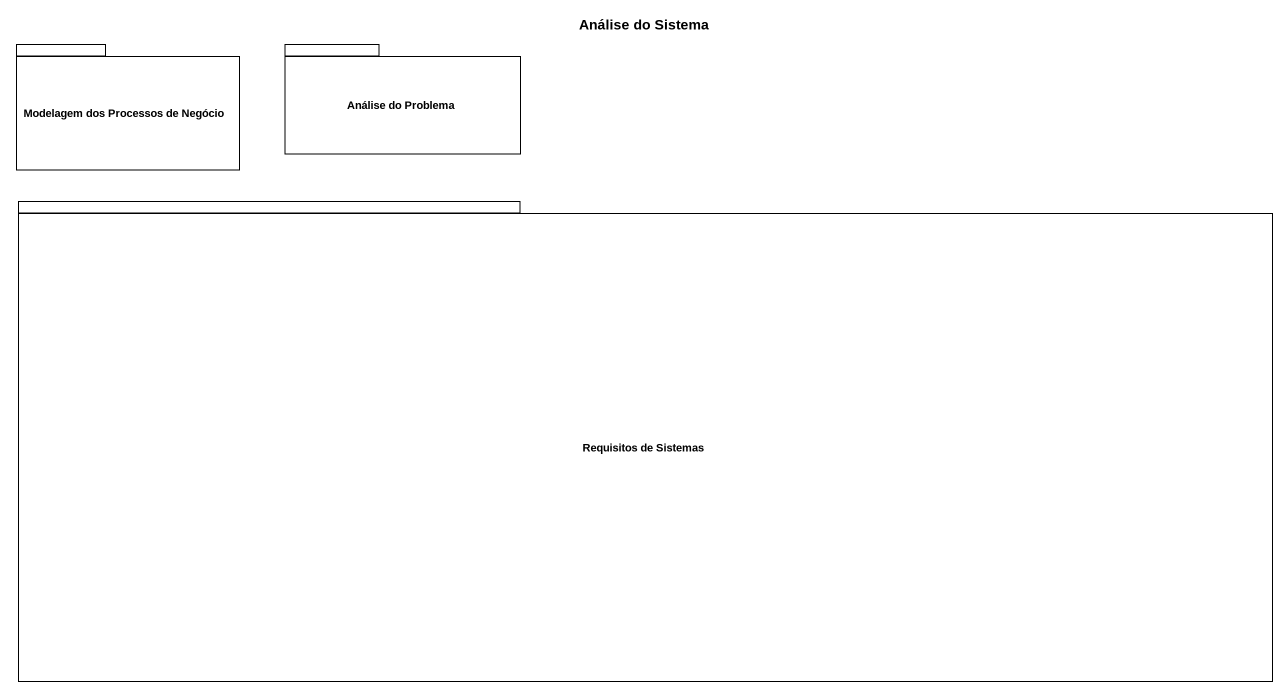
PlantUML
@startuml
title Análise do Sistema
package "Modelagem dos Processos de Negócio" as Modelagem_dos_Processos_de {
}
package "Análise do Problema" as Análise_do_Problema {
}
package "Requisitos de Sistemas" as Requisitos_de_Sistemas {
}
@enduml
